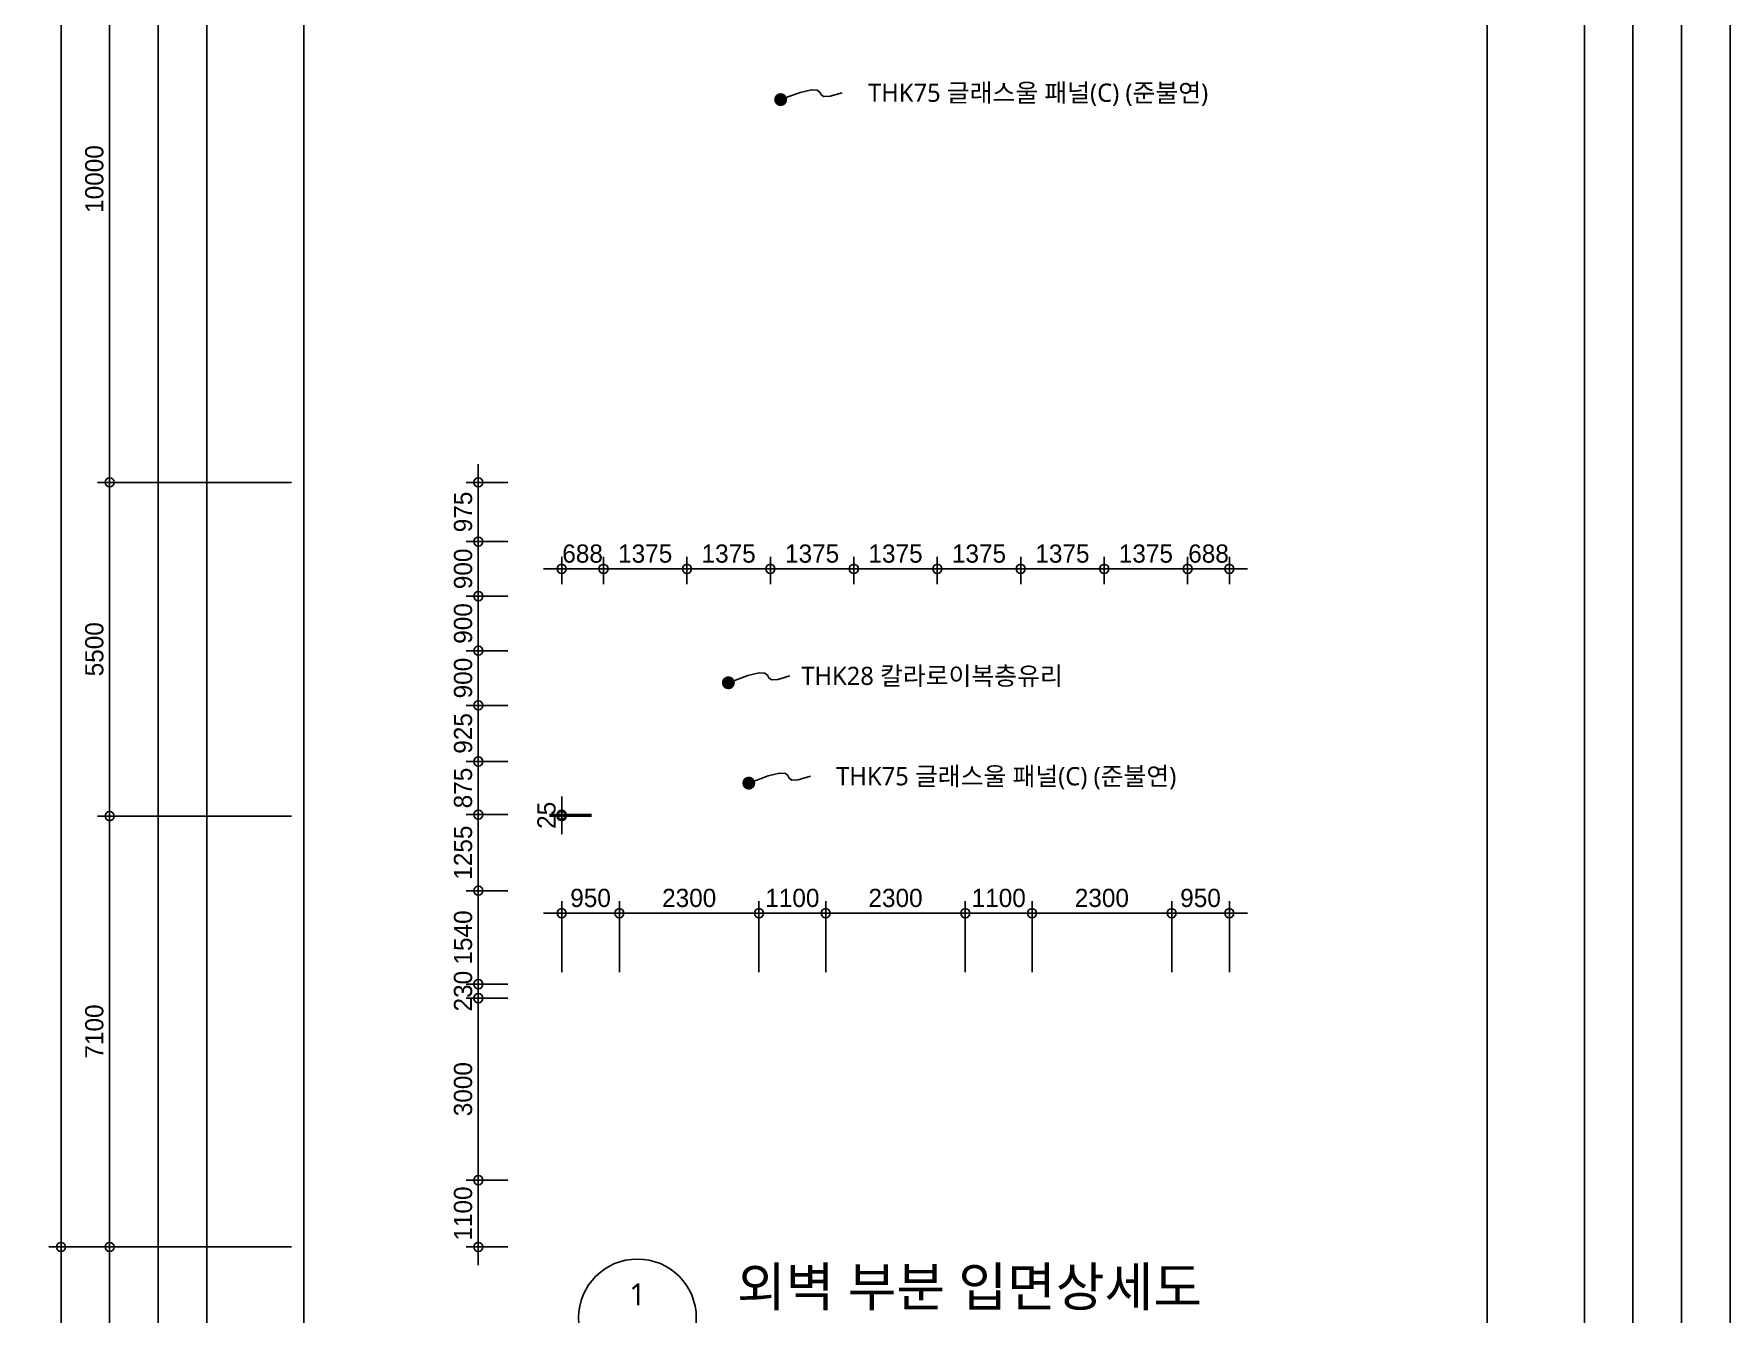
# Model space of a CAD drawing. Header units: millimetres. Extents: x 43197023 to 43466355, y 1341521 to 1420690.
# Drawn here: x 43313377 to 43341323, y 1361233 to 1382332 of the extents above; entities that cross this region are included whole.
import ezdxf
from ezdxf.enums import TextEntityAlignment as Align

# ---------------------------------------------------------------- set-up
doc = ezdxf.new("R2010")
doc.units = ezdxf.units.MM
doc.header["$LTSCALE"] = 1000
doc.header["$MEASUREMENT"] = 0
doc.header["$PDSIZE"] = -10
doc.layers.get('0').update_dxf_attribs({"linetype": 'CONTINUOUS'})
doc.layers.get('Defpoints').update_dxf_attribs({"color": 171, "linetype": 'CONTINUOUS'})
for name, color, linetype in [('LED', 7, 'CONTINUOUS'), ('NDIM', 7, 'CONTINUOUS'), ('SYM', 7, 'CONTINUOUS'), ('TEXT', 3, 'CONTINUOUS'), ('TEXT(MIN)', 7, 'CONTINUOUS')]:
    doc.layers.add(name, color=color, linetype=linetype)
doc.styles.add('CGS', font='cgse', dxfattribs={"bigfont": 'cgs'})
doc.styles.add('나눔바른고딕', font='NanumBarunGothic.ttf')
doc.dimstyles.new('NDIM 1200', dxfattribs={"dimscale": 500, "dimtxt": 3, "dimasz": 1, "dimexe": 2, "dimexo": 2, "dimgap": 1, "dimtad": 1, "dimdec": 0, "dimdsep": 46, "dimtxsty": 'CGS', "dimblk": 'DOT0', "dimcen": 1, "dimdle": 8, "dimclrd": 2, "dimclre": 2, "dimclrt": 2, "dimadec": 0, "dimazin": 0, "dimtfac": 1, "dimtdec": 0, "dimtix": 1, "dimtmove": 2, "dimatfit": 3, "dimldrblk": 'DOT0', "dimfxl": 1, "dimtolj": 1, "dimtzin": 0, "dimlwd": -1, "dimlwe": -1, "dimarcsym": 0})

# ---------------------------------------------------------------- blocks, each defined once
blk = doc.blocks.new('DOT0')
blk.add_line((-3, 0), (3, 0))
at = {"color": 6}
blk.add_circle((0, 0), 0.75, dxfattribs=at)
blk = doc.blocks.new('*D53')
at = {"layer": 'Defpoints', "color": 0, "ltscale": 0.4, "transparency": 16777216}
for p in [(43317823, 1384940), (43314623, 1374940), (43317823, 1374940)]:
    blk.add_point(p, dxfattribs=at)
at = {"layer": 'NDIM', "ltscale": 0.4, "transparency": 16777216}
for p, q in [((43317623, 1384940), (43314423, 1384940)), ((43314623, 1384840), (43314623, 1375040)), ((43317623, 1374940), (43314423, 1374940))]:
    blk.add_line(p, q, dxfattribs=at)
at = {"layer": 'NDIM', "ltscale": 0.4, "transparency": 16777216, "xscale": 100, "yscale": 100, "zscale": 100}
for p, rotation in [((43314623, 1384940), 90), ((43314623, 1374940), 270)]:
    blk.add_blockref('DOT0', p, dxfattribs=dict(at, rotation=rotation))
at = {"layer": 'NDIM', "ltscale": 0.4, "transparency": 16777216, "insert": (43314373, 1379940), "char_height": 300, "attachment_point": 5, "rotation": 90, "style": 'CGS'}
blk.add_mtext('\\A1;10000', dxfattribs=at)
blk = doc.blocks.new('*D57')
at = {"layer": 'Defpoints', "color": 0, "ltscale": 0.4, "transparency": 16777216}
for p in [(43317823, 1374940), (43314623, 1369440), (43317823, 1369440)]:
    blk.add_point(p, dxfattribs=at)
at = {"layer": 'NDIM', "ltscale": 0.4, "transparency": 16777216}
for p, q in [((43317623, 1374940), (43314423, 1374940)), ((43314623, 1374840), (43314623, 1369540)), ((43317623, 1369440), (43314423, 1369440))]:
    blk.add_line(p, q, dxfattribs=at)
at = {"layer": 'NDIM', "ltscale": 0.4, "transparency": 16777216, "xscale": 100, "yscale": 100, "zscale": 100}
for p, rotation in [((43314623, 1374940), 90), ((43314623, 1369440), 270)]:
    blk.add_blockref('DOT0', p, dxfattribs=dict(at, rotation=rotation))
at = {"layer": 'NDIM', "ltscale": 0.4, "transparency": 16777216, "insert": (43314373, 1372190), "char_height": 300, "attachment_point": 5, "rotation": 90, "style": 'CGS'}
blk.add_mtext('\\A1;5500', dxfattribs=at)
blk = doc.blocks.new('*D234')
at = {"layer": 'Defpoints', "color": 0, "ltscale": 0.4, "transparency": 16777216}
for p in [(43332386, 1373515), (43332386, 1373065), (43333073, 1373065)]:
    blk.add_point(p, dxfattribs=at)
at = {"layer": 'NDIM', "ltscale": 0.4, "transparency": 16777216}
for p, q in [((43332386, 1373265), (43332386, 1373715)), ((43333073, 1373265), (43333073, 1373715)), ((43332286, 1373515), (43332186, 1373515)), ((43333073, 1373515), (43332386, 1373515)), ((43333173, 1373515), (43333273, 1373515))]:
    blk.add_line(p, q, dxfattribs=at)
at = {"layer": 'NDIM', "ltscale": 0.4, "transparency": 16777216, "xscale": 100, "yscale": 100, "zscale": 100}
blk.add_blockref('DOT0', (43332386, 1373515), dxfattribs=at)
at = {"layer": 'NDIM', "ltscale": 0.4, "transparency": 16777216, "xscale": 100, "yscale": 100, "zscale": 100, "rotation": 180}
blk.add_blockref('DOT0', (43333073, 1373515), dxfattribs=at)
at = {"layer": 'NDIM', "ltscale": 0.4, "transparency": 16777216, "insert": (43332730, 1373765), "char_height": 300, "attachment_point": 5, "style": 'CGS'}
blk.add_mtext('\\A1;688', dxfattribs=at)
blk = doc.blocks.new('*D235')
at = {"layer": 'Defpoints', "color": 0, "ltscale": 0.4, "transparency": 16777216}
for p in [(43331011, 1373515), (43331011, 1373065), (43332386, 1373065)]:
    blk.add_point(p, dxfattribs=at)
at = {"layer": 'NDIM', "ltscale": 0.4, "transparency": 16777216}
for p, q in [((43331011, 1373265), (43331011, 1373715)), ((43332386, 1373265), (43332386, 1373715)), ((43332286, 1373515), (43331111, 1373515))]:
    blk.add_line(p, q, dxfattribs=at)
at = {"layer": 'NDIM', "ltscale": 0.4, "transparency": 16777216, "xscale": 100, "yscale": 100, "zscale": 100, "rotation": 180}
blk.add_blockref('DOT0', (43331011, 1373515), dxfattribs=at)
at = {"layer": 'NDIM', "ltscale": 0.4, "transparency": 16777216, "xscale": 100, "yscale": 100, "zscale": 100}
blk.add_blockref('DOT0', (43332386, 1373515), dxfattribs=at)
at = {"layer": 'NDIM', "ltscale": 0.4, "transparency": 16777216, "insert": (43331698, 1373765), "char_height": 300, "attachment_point": 5, "style": 'CGS'}
blk.add_mtext('\\A1;1375', dxfattribs=at)
blk = doc.blocks.new('*D236')
at = {"layer": 'Defpoints', "color": 0, "ltscale": 0.4, "transparency": 16777216}
for p in [(43329636, 1373515), (43329636, 1373065), (43331011, 1373065)]:
    blk.add_point(p, dxfattribs=at)
at = {"layer": 'NDIM', "ltscale": 0.4, "transparency": 16777216}
for p, q in [((43329636, 1373265), (43329636, 1373715)), ((43331011, 1373265), (43331011, 1373715)), ((43330911, 1373515), (43329736, 1373515))]:
    blk.add_line(p, q, dxfattribs=at)
at = {"layer": 'NDIM', "ltscale": 0.4, "transparency": 16777216, "xscale": 100, "yscale": 100, "zscale": 100, "rotation": 180}
blk.add_blockref('DOT0', (43329636, 1373515), dxfattribs=at)
at = {"layer": 'NDIM', "ltscale": 0.4, "transparency": 16777216, "xscale": 100, "yscale": 100, "zscale": 100}
blk.add_blockref('DOT0', (43331011, 1373515), dxfattribs=at)
at = {"layer": 'NDIM', "ltscale": 0.4, "transparency": 16777216, "insert": (43330323, 1373765), "char_height": 300, "attachment_point": 5, "style": 'CGS'}
blk.add_mtext('\\A1;1375', dxfattribs=at)
blk = doc.blocks.new('*D237')
at = {"layer": 'Defpoints', "color": 0, "ltscale": 0.4, "transparency": 16777216}
for p in [(43328261, 1373515), (43328261, 1373065), (43329636, 1373065)]:
    blk.add_point(p, dxfattribs=at)
at = {"layer": 'NDIM', "ltscale": 0.4, "transparency": 16777216}
for p, q in [((43328261, 1373265), (43328261, 1373715)), ((43329636, 1373265), (43329636, 1373715)), ((43329536, 1373515), (43328361, 1373515))]:
    blk.add_line(p, q, dxfattribs=at)
at = {"layer": 'NDIM', "ltscale": 0.4, "transparency": 16777216, "xscale": 100, "yscale": 100, "zscale": 100, "rotation": 180}
blk.add_blockref('DOT0', (43328261, 1373515), dxfattribs=at)
at = {"layer": 'NDIM', "ltscale": 0.4, "transparency": 16777216, "xscale": 100, "yscale": 100, "zscale": 100}
blk.add_blockref('DOT0', (43329636, 1373515), dxfattribs=at)
at = {"layer": 'NDIM', "ltscale": 0.4, "transparency": 16777216, "insert": (43328948, 1373765), "char_height": 300, "attachment_point": 5, "style": 'CGS'}
blk.add_mtext('\\A1;1375', dxfattribs=at)
blk = doc.blocks.new('*D238')
at = {"layer": 'Defpoints', "color": 0, "ltscale": 0.4, "transparency": 16777216}
for p in [(43326886, 1373515), (43326886, 1373065), (43328261, 1373065)]:
    blk.add_point(p, dxfattribs=at)
at = {"layer": 'NDIM', "ltscale": 0.4, "transparency": 16777216}
for p, q in [((43326886, 1373265), (43326886, 1373715)), ((43328261, 1373265), (43328261, 1373715)), ((43328161, 1373515), (43326986, 1373515))]:
    blk.add_line(p, q, dxfattribs=at)
at = {"layer": 'NDIM', "ltscale": 0.4, "transparency": 16777216, "xscale": 100, "yscale": 100, "zscale": 100, "rotation": 180}
blk.add_blockref('DOT0', (43326886, 1373515), dxfattribs=at)
at = {"layer": 'NDIM', "ltscale": 0.4, "transparency": 16777216, "xscale": 100, "yscale": 100, "zscale": 100}
blk.add_blockref('DOT0', (43328261, 1373515), dxfattribs=at)
at = {"layer": 'NDIM', "ltscale": 0.4, "transparency": 16777216, "insert": (43327573, 1373765), "char_height": 300, "attachment_point": 5, "style": 'CGS'}
blk.add_mtext('\\A1;1375', dxfattribs=at)
blk = doc.blocks.new('*D239')
at = {"layer": 'Defpoints', "color": 0, "ltscale": 0.4, "transparency": 16777216}
for p in [(43325511, 1373515), (43325511, 1373065), (43326886, 1373065)]:
    blk.add_point(p, dxfattribs=at)
at = {"layer": 'NDIM', "ltscale": 0.4, "transparency": 16777216}
for p, q in [((43325511, 1373265), (43325511, 1373715)), ((43326886, 1373265), (43326886, 1373715)), ((43326786, 1373515), (43325611, 1373515))]:
    blk.add_line(p, q, dxfattribs=at)
at = {"layer": 'NDIM', "ltscale": 0.4, "transparency": 16777216, "xscale": 100, "yscale": 100, "zscale": 100, "rotation": 180}
blk.add_blockref('DOT0', (43325511, 1373515), dxfattribs=at)
at = {"layer": 'NDIM', "ltscale": 0.4, "transparency": 16777216, "xscale": 100, "yscale": 100, "zscale": 100}
blk.add_blockref('DOT0', (43326886, 1373515), dxfattribs=at)
at = {"layer": 'NDIM', "ltscale": 0.4, "transparency": 16777216, "insert": (43326198, 1373765), "char_height": 300, "attachment_point": 5, "style": 'CGS'}
blk.add_mtext('\\A1;1375', dxfattribs=at)
blk = doc.blocks.new('*D240')
at = {"layer": 'Defpoints', "color": 0, "ltscale": 0.4, "transparency": 16777216}
for p in [(43324136, 1373515), (43324136, 1373065), (43325511, 1373065)]:
    blk.add_point(p, dxfattribs=at)
at = {"layer": 'NDIM', "ltscale": 0.4, "transparency": 16777216}
for p, q in [((43324136, 1373265), (43324136, 1373715)), ((43325511, 1373265), (43325511, 1373715)), ((43325411, 1373515), (43324236, 1373515))]:
    blk.add_line(p, q, dxfattribs=at)
at = {"layer": 'NDIM', "ltscale": 0.4, "transparency": 16777216, "xscale": 100, "yscale": 100, "zscale": 100, "rotation": 180}
blk.add_blockref('DOT0', (43324136, 1373515), dxfattribs=at)
at = {"layer": 'NDIM', "ltscale": 0.4, "transparency": 16777216, "xscale": 100, "yscale": 100, "zscale": 100}
blk.add_blockref('DOT0', (43325511, 1373515), dxfattribs=at)
at = {"layer": 'NDIM', "ltscale": 0.4, "transparency": 16777216, "insert": (43324823, 1373765), "char_height": 300, "attachment_point": 5, "style": 'CGS'}
blk.add_mtext('\\A1;1375', dxfattribs=at)
blk = doc.blocks.new('*D241')
at = {"layer": 'Defpoints', "color": 0, "ltscale": 0.4, "transparency": 16777216}
for p in [(43322761, 1373515), (43322761, 1373065), (43324136, 1373065)]:
    blk.add_point(p, dxfattribs=at)
at = {"layer": 'NDIM', "ltscale": 0.4, "transparency": 16777216}
for p, q in [((43322761, 1373265), (43322761, 1373715)), ((43324136, 1373265), (43324136, 1373715)), ((43324036, 1373515), (43322861, 1373515))]:
    blk.add_line(p, q, dxfattribs=at)
at = {"layer": 'NDIM', "ltscale": 0.4, "transparency": 16777216, "xscale": 100, "yscale": 100, "zscale": 100, "rotation": 180}
blk.add_blockref('DOT0', (43322761, 1373515), dxfattribs=at)
at = {"layer": 'NDIM', "ltscale": 0.4, "transparency": 16777216, "xscale": 100, "yscale": 100, "zscale": 100}
blk.add_blockref('DOT0', (43324136, 1373515), dxfattribs=at)
at = {"layer": 'NDIM', "ltscale": 0.4, "transparency": 16777216, "insert": (43323448, 1373765), "char_height": 300, "attachment_point": 5, "style": 'CGS'}
blk.add_mtext('\\A1;1375', dxfattribs=at)
blk = doc.blocks.new('*D242')
at = {"layer": 'Defpoints', "color": 0, "ltscale": 0.4, "transparency": 16777216}
for p in [(43322073, 1373515), (43322073, 1373065), (43322761, 1373065)]:
    blk.add_point(p, dxfattribs=at)
at = {"layer": 'NDIM', "ltscale": 0.4, "transparency": 16777216}
for p, q in [((43322073, 1373265), (43322073, 1373715)), ((43322761, 1373265), (43322761, 1373715)), ((43321973, 1373515), (43321873, 1373515)), ((43322761, 1373515), (43322073, 1373515)), ((43322861, 1373515), (43322961, 1373515))]:
    blk.add_line(p, q, dxfattribs=at)
at = {"layer": 'NDIM', "ltscale": 0.4, "transparency": 16777216, "xscale": 100, "yscale": 100, "zscale": 100}
blk.add_blockref('DOT0', (43322073, 1373515), dxfattribs=at)
at = {"layer": 'NDIM', "ltscale": 0.4, "transparency": 16777216, "xscale": 100, "yscale": 100, "zscale": 100, "rotation": 180}
blk.add_blockref('DOT0', (43322761, 1373515), dxfattribs=at)
at = {"layer": 'NDIM', "ltscale": 0.4, "transparency": 16777216, "insert": (43322417, 1373765), "char_height": 300, "attachment_point": 5, "style": 'CGS'}
blk.add_mtext('\\A1;688', dxfattribs=at)
blk = doc.blocks.new('*D243')
at = {"layer": 'Defpoints', "color": 0, "ltscale": 0.4, "transparency": 16777216}
for p in [(43321386, 1369465), (43320698, 1368210), (43321386, 1368210)]:
    blk.add_point(p, dxfattribs=at)
at = {"layer": 'NDIM', "ltscale": 0.4, "transparency": 16777216}
for p, q in [((43321186, 1369465), (43320498, 1369465)), ((43320698, 1369365), (43320698, 1368310)), ((43321186, 1368210), (43320498, 1368210))]:
    blk.add_line(p, q, dxfattribs=at)
at = {"layer": 'NDIM', "ltscale": 0.4, "transparency": 16777216, "xscale": 100, "yscale": 100, "zscale": 100}
for p, rotation in [((43320698, 1369465), 90), ((43320698, 1368210), 270)]:
    blk.add_blockref('DOT0', p, dxfattribs=dict(at, rotation=rotation))
at = {"layer": 'NDIM', "ltscale": 0.4, "transparency": 16777216, "insert": (43320448, 1368838), "char_height": 300, "attachment_point": 5, "rotation": 90, "style": 'CGS'}
blk.add_mtext('\\A1;1255', dxfattribs=at)
blk = doc.blocks.new('*D244')
at = {"layer": 'Defpoints', "color": 0, "ltscale": 0.4, "transparency": 16777216}
for p in [(43322073, 1369440), (43322761, 1369465), (43322761, 1369440)]:
    blk.add_point(p, dxfattribs=at)
at = {"layer": 'NDIM', "ltscale": 0.4, "transparency": 16777216}
for p, q in [((43322561, 1369465), (43321873, 1369465)), ((43322561, 1369440), (43321873, 1369440)), ((43322073, 1369565), (43322073, 1369665)), ((43322073, 1369465), (43322073, 1369440)), ((43322073, 1369340), (43322073, 1369240))]:
    blk.add_line(p, q, dxfattribs=at)
at = {"layer": 'NDIM', "ltscale": 0.4, "transparency": 16777216, "xscale": 100, "yscale": 100, "zscale": 100}
for p, rotation in [((43322073, 1369465), 270), ((43322073, 1369440), 90)]:
    blk.add_blockref('DOT0', p, dxfattribs=dict(at, rotation=rotation))
at = {"layer": 'NDIM', "ltscale": 0.4, "transparency": 16777216, "insert": (43321823, 1369453), "char_height": 300, "attachment_point": 5, "rotation": 90, "style": 'CGS'}
blk.add_mtext('\\A1;25', dxfattribs=at)
blk = doc.blocks.new('*D245')
at = {"layer": 'Defpoints', "color": 0, "ltscale": 0.4, "transparency": 16777216}
for p in [(43321386, 1370340), (43320698, 1369465), (43321386, 1369465)]:
    blk.add_point(p, dxfattribs=at)
at = {"layer": 'NDIM', "ltscale": 0.4, "transparency": 16777216}
for p, q in [((43320698, 1370440), (43320698, 1370540)), ((43321186, 1370340), (43320498, 1370340)), ((43320698, 1370340), (43320698, 1369465)), ((43321186, 1369465), (43320498, 1369465)), ((43320698, 1369365), (43320698, 1369265))]:
    blk.add_line(p, q, dxfattribs=at)
at = {"layer": 'NDIM', "ltscale": 0.4, "transparency": 16777216, "xscale": 100, "yscale": 100, "zscale": 100}
for p, rotation in [((43320698, 1370340), 270), ((43320698, 1369465), 90)]:
    blk.add_blockref('DOT0', p, dxfattribs=dict(at, rotation=rotation))
at = {"layer": 'NDIM', "ltscale": 0.4, "transparency": 16777216, "insert": (43320448, 1369903), "char_height": 300, "attachment_point": 5, "rotation": 90, "style": 'CGS'}
blk.add_mtext('\\A1;875', dxfattribs=at)
blk = doc.blocks.new('*D246')
at = {"layer": 'Defpoints', "color": 0, "ltscale": 0.4, "transparency": 16777216}
for p in [(43321386, 1371265), (43320698, 1370340), (43321386, 1370340)]:
    blk.add_point(p, dxfattribs=at)
at = {"layer": 'NDIM', "ltscale": 0.4, "transparency": 16777216}
for p, q in [((43321186, 1371265), (43320498, 1371265)), ((43320698, 1371165), (43320698, 1370440)), ((43321186, 1370340), (43320498, 1370340))]:
    blk.add_line(p, q, dxfattribs=at)
at = {"layer": 'NDIM', "ltscale": 0.4, "transparency": 16777216, "xscale": 100, "yscale": 100, "zscale": 100}
for p, rotation in [((43320698, 1371265), 90), ((43320698, 1370340), 270)]:
    blk.add_blockref('DOT0', p, dxfattribs=dict(at, rotation=rotation))
at = {"layer": 'NDIM', "ltscale": 0.4, "transparency": 16777216, "insert": (43320448, 1370803), "char_height": 300, "attachment_point": 5, "rotation": 90, "style": 'CGS'}
blk.add_mtext('\\A1;925', dxfattribs=at)
blk = doc.blocks.new('*D247')
at = {"layer": 'Defpoints', "color": 0, "ltscale": 0.4, "transparency": 16777216}
for p in [(43321386, 1372165), (43320698, 1371265), (43321386, 1371265)]:
    blk.add_point(p, dxfattribs=at)
at = {"layer": 'NDIM', "ltscale": 0.4, "transparency": 16777216}
for p, q in [((43321186, 1372165), (43320498, 1372165)), ((43320698, 1372065), (43320698, 1371365)), ((43321186, 1371265), (43320498, 1371265))]:
    blk.add_line(p, q, dxfattribs=at)
at = {"layer": 'NDIM', "ltscale": 0.4, "transparency": 16777216, "xscale": 100, "yscale": 100, "zscale": 100}
for p, rotation in [((43320698, 1372165), 90), ((43320698, 1371265), 270)]:
    blk.add_blockref('DOT0', p, dxfattribs=dict(at, rotation=rotation))
at = {"layer": 'NDIM', "ltscale": 0.4, "transparency": 16777216, "insert": (43320448, 1371715), "char_height": 300, "attachment_point": 5, "rotation": 90, "style": 'CGS'}
blk.add_mtext('\\A1;900', dxfattribs=at)
blk = doc.blocks.new('*D248')
at = {"layer": 'Defpoints', "color": 0, "ltscale": 0.4, "transparency": 16777216}
for p in [(43321386, 1373065), (43320698, 1372165), (43321386, 1372165)]:
    blk.add_point(p, dxfattribs=at)
at = {"layer": 'NDIM', "ltscale": 0.4, "transparency": 16777216}
for p, q in [((43321186, 1373065), (43320498, 1373065)), ((43320698, 1372965), (43320698, 1372265)), ((43321186, 1372165), (43320498, 1372165))]:
    blk.add_line(p, q, dxfattribs=at)
at = {"layer": 'NDIM', "ltscale": 0.4, "transparency": 16777216, "xscale": 100, "yscale": 100, "zscale": 100}
for p, rotation in [((43320698, 1373065), 90), ((43320698, 1372165), 270)]:
    blk.add_blockref('DOT0', p, dxfattribs=dict(at, rotation=rotation))
at = {"layer": 'NDIM', "ltscale": 0.4, "transparency": 16777216, "insert": (43320448, 1372615), "char_height": 300, "attachment_point": 5, "rotation": 90, "style": 'CGS'}
blk.add_mtext('\\A1;900', dxfattribs=at)
blk = doc.blocks.new('*D249')
at = {"layer": 'Defpoints', "color": 0, "ltscale": 0.4, "transparency": 16777216}
for p in [(43321386, 1373965), (43320698, 1373065), (43321386, 1373065)]:
    blk.add_point(p, dxfattribs=at)
at = {"layer": 'NDIM', "ltscale": 0.4, "transparency": 16777216}
for p, q in [((43321186, 1373965), (43320498, 1373965)), ((43320698, 1373865), (43320698, 1373165)), ((43321186, 1373065), (43320498, 1373065))]:
    blk.add_line(p, q, dxfattribs=at)
at = {"layer": 'NDIM', "ltscale": 0.4, "transparency": 16777216, "xscale": 100, "yscale": 100, "zscale": 100}
for p, rotation in [((43320698, 1373965), 90), ((43320698, 1373065), 270)]:
    blk.add_blockref('DOT0', p, dxfattribs=dict(at, rotation=rotation))
at = {"layer": 'NDIM', "ltscale": 0.4, "transparency": 16777216, "insert": (43320448, 1373515), "char_height": 300, "attachment_point": 5, "rotation": 90, "style": 'CGS'}
blk.add_mtext('\\A1;900', dxfattribs=at)
blk = doc.blocks.new('*D250')
at = {"layer": 'Defpoints', "color": 0, "ltscale": 0.4, "transparency": 16777216}
for p in [(43321386, 1374940), (43320698, 1373965), (43321386, 1373965)]:
    blk.add_point(p, dxfattribs=at)
at = {"layer": 'NDIM', "ltscale": 0.4, "transparency": 16777216}
for p, q in [((43321186, 1374940), (43320498, 1374940)), ((43320698, 1374840), (43320698, 1374065)), ((43321186, 1373965), (43320498, 1373965))]:
    blk.add_line(p, q, dxfattribs=at)
at = {"layer": 'NDIM', "ltscale": 0.4, "transparency": 16777216, "xscale": 100, "yscale": 100, "zscale": 100}
for p, rotation in [((43320698, 1374940), 90), ((43320698, 1373965), 270)]:
    blk.add_blockref('DOT0', p, dxfattribs=dict(at, rotation=rotation))
at = {"layer": 'NDIM', "ltscale": 0.4, "transparency": 16777216, "insert": (43320448, 1374453), "char_height": 300, "attachment_point": 5, "rotation": 90, "style": 'CGS'}
blk.add_mtext('\\A1;975', dxfattribs=at)
blk = doc.blocks.new('*D271')
at = {"layer": 'Defpoints', "color": 0, "ltscale": 0.4, "transparency": 16777216}
for p in [(43317823, 1416440), (43313823, 1362340), (43317823, 1362340)]:
    blk.add_point(p, dxfattribs=at)
at = {"layer": 'NDIM', "ltscale": 0.4, "transparency": 16777216}
for p, q in [((43317623, 1416440), (43313623, 1416440)), ((43313823, 1416340), (43313823, 1362440)), ((43317623, 1362340), (43313623, 1362340))]:
    blk.add_line(p, q, dxfattribs=at)
at = {"layer": 'NDIM', "ltscale": 0.4, "transparency": 16777216, "xscale": 100, "yscale": 100, "zscale": 100}
for p, rotation in [((43313823, 1416440), 90), ((43313823, 1362340), 270)]:
    blk.add_blockref('DOT0', p, dxfattribs=dict(at, rotation=rotation))
at = {"layer": 'NDIM', "ltscale": 0.4, "transparency": 16777216, "insert": (43313573, 1389390), "char_height": 300, "attachment_point": 5, "rotation": 90, "style": 'CGS'}
blk.add_mtext('\\A1;64100', dxfattribs=at)
blk = doc.blocks.new('*D272')
at = {"layer": 'Defpoints', "color": 0, "ltscale": 0.4, "transparency": 16777216}
for p in [(43317823, 1369440), (43314623, 1362340), (43317823, 1362340)]:
    blk.add_point(p, dxfattribs=at)
at = {"layer": 'NDIM', "ltscale": 0.4, "transparency": 16777216}
for p, q in [((43317623, 1369440), (43314423, 1369440)), ((43314623, 1369340), (43314623, 1362440)), ((43317623, 1362340), (43314423, 1362340))]:
    blk.add_line(p, q, dxfattribs=at)
at = {"layer": 'NDIM', "ltscale": 0.4, "transparency": 16777216, "xscale": 100, "yscale": 100, "zscale": 100}
for p, rotation in [((43314623, 1369440), 90), ((43314623, 1362340), 270)]:
    blk.add_blockref('DOT0', p, dxfattribs=dict(at, rotation=rotation))
at = {"layer": 'NDIM', "ltscale": 0.4, "transparency": 16777216, "insert": (43314373, 1365890), "char_height": 300, "attachment_point": 5, "rotation": 90, "style": 'CGS'}
blk.add_mtext('\\A1;7100', dxfattribs=at)
blk = doc.blocks.new('*D277')
at = {"layer": 'Defpoints', "color": 0, "ltscale": 0.4, "transparency": 16777216}
for p in [(43323023, 1367840), (43323023, 1366670), (43325323, 1366670)]:
    blk.add_point(p, dxfattribs=at)
at = {"layer": 'NDIM', "ltscale": 0.4, "transparency": 16777216}
for p, q in [((43323023, 1366870), (43323023, 1368040)), ((43325323, 1366870), (43325323, 1368040)), ((43325223, 1367840), (43323123, 1367840))]:
    blk.add_line(p, q, dxfattribs=at)
at = {"layer": 'NDIM', "ltscale": 0.4, "transparency": 16777216, "xscale": 100, "yscale": 100, "zscale": 100, "rotation": 180}
blk.add_blockref('DOT0', (43323023, 1367840), dxfattribs=at)
at = {"layer": 'NDIM', "ltscale": 0.4, "transparency": 16777216, "xscale": 100, "yscale": 100, "zscale": 100}
blk.add_blockref('DOT0', (43325323, 1367840), dxfattribs=at)
at = {"layer": 'NDIM', "ltscale": 0.4, "transparency": 16777216, "insert": (43324173, 1368090), "char_height": 300, "attachment_point": 5, "style": 'CGS'}
blk.add_mtext('\\A1;2300', dxfattribs=at)
blk = doc.blocks.new('*D278')
at = {"layer": 'Defpoints', "color": 0, "ltscale": 0.4, "transparency": 16777216}
for p in [(43325323, 1367840), (43325323, 1366670), (43326423, 1366670)]:
    blk.add_point(p, dxfattribs=at)
at = {"layer": 'NDIM', "ltscale": 0.4, "transparency": 16777216}
for p, q in [((43325323, 1366870), (43325323, 1368040)), ((43326423, 1366870), (43326423, 1368040)), ((43326323, 1367840), (43325423, 1367840))]:
    blk.add_line(p, q, dxfattribs=at)
at = {"layer": 'NDIM', "ltscale": 0.4, "transparency": 16777216, "xscale": 100, "yscale": 100, "zscale": 100, "rotation": 180}
blk.add_blockref('DOT0', (43325323, 1367840), dxfattribs=at)
at = {"layer": 'NDIM', "ltscale": 0.4, "transparency": 16777216, "xscale": 100, "yscale": 100, "zscale": 100}
blk.add_blockref('DOT0', (43326423, 1367840), dxfattribs=at)
at = {"layer": 'NDIM', "ltscale": 0.4, "transparency": 16777216, "insert": (43325873, 1368090), "char_height": 300, "attachment_point": 5, "style": 'CGS'}
blk.add_mtext('\\A1;1100', dxfattribs=at)
blk = doc.blocks.new('*D279')
at = {"layer": 'Defpoints', "color": 0, "ltscale": 0.4, "transparency": 16777216}
for p in [(43322073, 1367840), (43322073, 1366670), (43323023, 1366670)]:
    blk.add_point(p, dxfattribs=at)
at = {"layer": 'NDIM', "ltscale": 0.4, "transparency": 16777216}
for p, q in [((43322073, 1366870), (43322073, 1368040)), ((43323023, 1366870), (43323023, 1368040)), ((43322923, 1367840), (43322173, 1367840))]:
    blk.add_line(p, q, dxfattribs=at)
at = {"layer": 'NDIM', "ltscale": 0.4, "transparency": 16777216, "xscale": 100, "yscale": 100, "zscale": 100, "rotation": 180}
blk.add_blockref('DOT0', (43322073, 1367840), dxfattribs=at)
at = {"layer": 'NDIM', "ltscale": 0.4, "transparency": 16777216, "xscale": 100, "yscale": 100, "zscale": 100}
blk.add_blockref('DOT0', (43323023, 1367840), dxfattribs=at)
at = {"layer": 'NDIM', "ltscale": 0.4, "transparency": 16777216, "insert": (43322548, 1368090), "char_height": 300, "attachment_point": 5, "style": 'CGS'}
blk.add_mtext('\\A1;950', dxfattribs=at)
blk = doc.blocks.new('*D280')
at = {"layer": 'Defpoints', "color": 0, "ltscale": 0.4, "transparency": 16777216}
for p in [(43326423, 1367840), (43326423, 1366670), (43328723, 1366670)]:
    blk.add_point(p, dxfattribs=at)
at = {"layer": 'NDIM', "ltscale": 0.4, "transparency": 16777216}
for p, q in [((43326423, 1366870), (43326423, 1368040)), ((43328723, 1366870), (43328723, 1368040)), ((43328623, 1367840), (43326523, 1367840))]:
    blk.add_line(p, q, dxfattribs=at)
at = {"layer": 'NDIM', "ltscale": 0.4, "transparency": 16777216, "xscale": 100, "yscale": 100, "zscale": 100, "rotation": 180}
blk.add_blockref('DOT0', (43326423, 1367840), dxfattribs=at)
at = {"layer": 'NDIM', "ltscale": 0.4, "transparency": 16777216, "xscale": 100, "yscale": 100, "zscale": 100}
blk.add_blockref('DOT0', (43328723, 1367840), dxfattribs=at)
at = {"layer": 'NDIM', "ltscale": 0.4, "transparency": 16777216, "insert": (43327573, 1368090), "char_height": 300, "attachment_point": 5, "style": 'CGS'}
blk.add_mtext('\\A1;2300', dxfattribs=at)
blk = doc.blocks.new('*D281')
at = {"layer": 'Defpoints', "color": 0, "ltscale": 0.4, "transparency": 16777216}
for p in [(43328723, 1367840), (43328723, 1366670), (43329823, 1366670)]:
    blk.add_point(p, dxfattribs=at)
at = {"layer": 'NDIM', "ltscale": 0.4, "transparency": 16777216}
for p, q in [((43328723, 1366870), (43328723, 1368040)), ((43329823, 1366870), (43329823, 1368040)), ((43329723, 1367840), (43328823, 1367840))]:
    blk.add_line(p, q, dxfattribs=at)
at = {"layer": 'NDIM', "ltscale": 0.4, "transparency": 16777216, "xscale": 100, "yscale": 100, "zscale": 100, "rotation": 180}
blk.add_blockref('DOT0', (43328723, 1367840), dxfattribs=at)
at = {"layer": 'NDIM', "ltscale": 0.4, "transparency": 16777216, "xscale": 100, "yscale": 100, "zscale": 100}
blk.add_blockref('DOT0', (43329823, 1367840), dxfattribs=at)
at = {"layer": 'NDIM', "ltscale": 0.4, "transparency": 16777216, "insert": (43329273, 1368090), "char_height": 300, "attachment_point": 5, "style": 'CGS'}
blk.add_mtext('\\A1;1100', dxfattribs=at)
blk = doc.blocks.new('*D282')
at = {"layer": 'Defpoints', "color": 0, "ltscale": 0.4, "transparency": 16777216}
for p in [(43329823, 1367840), (43329823, 1366670), (43332123, 1366670)]:
    blk.add_point(p, dxfattribs=at)
at = {"layer": 'NDIM', "ltscale": 0.4, "transparency": 16777216}
for p, q in [((43329823, 1366870), (43329823, 1368040)), ((43332123, 1366870), (43332123, 1368040)), ((43332023, 1367840), (43329923, 1367840))]:
    blk.add_line(p, q, dxfattribs=at)
at = {"layer": 'NDIM', "ltscale": 0.4, "transparency": 16777216, "xscale": 100, "yscale": 100, "zscale": 100, "rotation": 180}
blk.add_blockref('DOT0', (43329823, 1367840), dxfattribs=at)
at = {"layer": 'NDIM', "ltscale": 0.4, "transparency": 16777216, "xscale": 100, "yscale": 100, "zscale": 100}
blk.add_blockref('DOT0', (43332123, 1367840), dxfattribs=at)
at = {"layer": 'NDIM', "ltscale": 0.4, "transparency": 16777216, "insert": (43330973, 1368090), "char_height": 300, "attachment_point": 5, "style": 'CGS'}
blk.add_mtext('\\A1;2300', dxfattribs=at)
blk = doc.blocks.new('*D283')
at = {"layer": 'Defpoints', "color": 0, "ltscale": 0.4, "transparency": 16777216}
for p in [(43332123, 1367840), (43332123, 1366670), (43333073, 1366670)]:
    blk.add_point(p, dxfattribs=at)
at = {"layer": 'NDIM', "ltscale": 0.4, "transparency": 16777216}
for p, q in [((43332123, 1366870), (43332123, 1368040)), ((43333073, 1366870), (43333073, 1368040)), ((43332973, 1367840), (43332223, 1367840))]:
    blk.add_line(p, q, dxfattribs=at)
at = {"layer": 'NDIM', "ltscale": 0.4, "transparency": 16777216, "xscale": 100, "yscale": 100, "zscale": 100, "rotation": 180}
blk.add_blockref('DOT0', (43332123, 1367840), dxfattribs=at)
at = {"layer": 'NDIM', "ltscale": 0.4, "transparency": 16777216, "xscale": 100, "yscale": 100, "zscale": 100}
blk.add_blockref('DOT0', (43333073, 1367840), dxfattribs=at)
at = {"layer": 'NDIM', "ltscale": 0.4, "transparency": 16777216, "insert": (43332598, 1368090), "char_height": 300, "attachment_point": 5, "style": 'CGS'}
blk.add_mtext('\\A1;950', dxfattribs=at)
blk = doc.blocks.new('*D284')
at = {"layer": 'Defpoints', "color": 0, "ltscale": 0.4, "transparency": 16777216}
for p in [(43321386, 1366440), (43320698, 1363440), (43321386, 1363440)]:
    blk.add_point(p, dxfattribs=at)
at = {"layer": 'NDIM', "ltscale": 0.4, "transparency": 16777216}
for p, q in [((43321186, 1366440), (43320498, 1366440)), ((43320698, 1366340), (43320698, 1363540)), ((43321186, 1363440), (43320498, 1363440))]:
    blk.add_line(p, q, dxfattribs=at)
at = {"layer": 'NDIM', "ltscale": 0.4, "transparency": 16777216, "xscale": 100, "yscale": 100, "zscale": 100}
for p, rotation in [((43320698, 1366440), 90), ((43320698, 1363440), 270)]:
    blk.add_blockref('DOT0', p, dxfattribs=dict(at, rotation=rotation))
at = {"layer": 'NDIM', "ltscale": 0.4, "transparency": 16777216, "insert": (43320448, 1364940), "char_height": 300, "attachment_point": 5, "rotation": 90, "style": 'CGS'}
blk.add_mtext('\\A1;3000', dxfattribs=at)
blk = doc.blocks.new('*D285')
at = {"layer": 'Defpoints', "color": 0, "ltscale": 0.4, "transparency": 16777216}
for p in [(43321386, 1366670), (43320698, 1366440), (43321386, 1366440)]:
    blk.add_point(p, dxfattribs=at)
at = {"layer": 'NDIM', "ltscale": 0.4, "transparency": 16777216}
for p, q in [((43321186, 1366670), (43320498, 1366670)), ((43320698, 1366770), (43320698, 1366870)), ((43320698, 1366670), (43320698, 1366440)), ((43321186, 1366440), (43320498, 1366440)), ((43320698, 1366340), (43320698, 1366240))]:
    blk.add_line(p, q, dxfattribs=at)
at = {"layer": 'NDIM', "ltscale": 0.4, "transparency": 16777216, "xscale": 100, "yscale": 100, "zscale": 100}
for p, rotation in [((43320698, 1366670), 270), ((43320698, 1366440), 90)]:
    blk.add_blockref('DOT0', p, dxfattribs=dict(at, rotation=rotation))
at = {"layer": 'NDIM', "ltscale": 0.4, "transparency": 16777216, "insert": (43320448, 1366555), "char_height": 300, "attachment_point": 5, "rotation": 90, "style": 'CGS'}
blk.add_mtext('\\A1;230', dxfattribs=at)
blk = doc.blocks.new('*D286')
at = {"layer": 'Defpoints', "color": 0, "ltscale": 0.4, "transparency": 16777216}
for p in [(43321386, 1368210), (43320698, 1366670), (43321386, 1366670)]:
    blk.add_point(p, dxfattribs=at)
at = {"layer": 'NDIM', "ltscale": 0.4, "transparency": 16777216}
for p, q in [((43321186, 1368210), (43320498, 1368210)), ((43320698, 1368110), (43320698, 1366770)), ((43321186, 1366670), (43320498, 1366670))]:
    blk.add_line(p, q, dxfattribs=at)
at = {"layer": 'NDIM', "ltscale": 0.4, "transparency": 16777216, "xscale": 100, "yscale": 100, "zscale": 100}
for p, rotation in [((43320698, 1368210), 90), ((43320698, 1366670), 270)]:
    blk.add_blockref('DOT0', p, dxfattribs=dict(at, rotation=rotation))
at = {"layer": 'NDIM', "ltscale": 0.4, "transparency": 16777216, "insert": (43320448, 1367440), "char_height": 300, "attachment_point": 5, "rotation": 90, "style": 'CGS'}
blk.add_mtext('\\A1;1540', dxfattribs=at)
blk = doc.blocks.new('*D287')
at = {"layer": 'Defpoints', "color": 0, "ltscale": 0.4, "transparency": 16777216}
for p in [(43321386, 1363440), (43320698, 1362340), (43321386, 1362340)]:
    blk.add_point(p, dxfattribs=at)
at = {"layer": 'NDIM', "ltscale": 0.4, "transparency": 16777216}
for p, q in [((43321186, 1363440), (43320498, 1363440)), ((43320698, 1363340), (43320698, 1362440)), ((43321186, 1362340), (43320498, 1362340))]:
    blk.add_line(p, q, dxfattribs=at)
at = {"layer": 'NDIM', "ltscale": 0.4, "transparency": 16777216, "xscale": 100, "yscale": 100, "zscale": 100}
for p, rotation in [((43320698, 1363440), 90), ((43320698, 1362340), 270)]:
    blk.add_blockref('DOT0', p, dxfattribs=dict(at, rotation=rotation))
at = {"layer": 'NDIM', "ltscale": 0.4, "transparency": 16777216, "insert": (43320448, 1362890), "char_height": 300, "attachment_point": 5, "rotation": 90, "style": 'CGS'}
blk.add_mtext('\\A1;1100', dxfattribs=at)

msp = doc.modelspace()

# ---------------------------------------------------------------- hatches: boundary and pattern name
at = {"layer": 'LED'}
h = msp.add_hatch(color=256, dxfattribs=at)
h.dxf.hatch_style = 1
edge = h.paths.add_edge_path()
edge.add_arc((43325680.3, 1381248.5), 108, 180, 540, ccw=False)
h = msp.add_hatch(color=256, dxfattribs=at)
h.dxf.hatch_style = 1
edge = h.paths.add_edge_path()
edge.add_arc((43324818.3, 1371637.5), 108, 180, 540, ccw=False)
h = msp.add_hatch(color=256, dxfattribs=at)
h.dxf.hatch_style = 1
edge = h.paths.add_edge_path()
edge.add_arc((43325155.2, 1369983.7), 108, 180, 540, ccw=False)

# ---------------------------------------------------------------- linework, layer by layer
at = {"ltscale": 10000}
for points in [[(43325680.3, 1381248.5), (43326000.1, 1381366.6), (43326188.6, 1381412.3), (43326283.7, 1381407.1), (43326323.8, 1381372.3), (43326346.7, 1381329.1), (43326390.7, 1381298.9), (43326493.8, 1381302.9), (43326694.3, 1381362.5)], [(43324818.3, 1371637.5), (43325138.1, 1371755.6), (43325326.6, 1371801.3), (43325421.7, 1371796.1), (43325461.8, 1371761.3), (43325484.7, 1371718.1), (43325528.7, 1371687.9), (43325631.8, 1371691.9), (43325832.3, 1371751.5)], [(43325155.2, 1369983.7), (43325475, 1370101.7), (43325663.5, 1370147.5), (43325758.7, 1370142.3), (43325798.7, 1370107.5), (43325821.6, 1370064.3), (43325865.6, 1370034.1), (43325968.8, 1370038.1), (43326169.2, 1370097.7)]]:
    msp.add_lwpolyline(points, dxfattribs=at)
at = {"layer": 'Defpoints', "ltscale": 10000}
for points in [[(43313823.4, 1349690.2), (43341323.4, 1349690.2), (43341323.4, 1420690.2), (43313823.4, 1420690.2)], [(43314623.4, 1350490.2), (43340523.4, 1350490.2), (43340523.4, 1419890.2), (43314623.4, 1419890.2)], [(43315423.4, 1351290.2), (43339723.4, 1351290.2), (43339723.4, 1419090.2), (43315423.4, 1419090.2)], [(43316223.4, 1352090.2), (43338923.4, 1352090.2), (43338923.4, 1418290.2), (43316223.4, 1418290.2)], [(43317823.4, 1352890.2), (43337323.4, 1352890.2), (43337323.4, 1416690.2), (43317823.4, 1416690.2)]]:
    msp.add_lwpolyline(points, close=True, dxfattribs=at)
at = {"layer": 'SYM', "color": 8}
for points in [[(43317823.4, 1353590.2), (43317823.5, 1387540.2), (43317723.4, 1387590.2), (43317923.4, 1387590.2), (43317823.4, 1387640.2), (43317823.4, 1416690.2)], [(43337323.4, 1359190.2), (43337323.5, 1389140.2), (43337223.4, 1389190.2), (43337423.4, 1389190.2), (43337323.4, 1389240.2), (43337323.4, 1416690.2)]]:
    msp.add_lwpolyline(points, dxfattribs=at)
at = {"layer": 'SYM'}
msp.add_circle((43323320.7, 1361170.5), 969.7, dxfattribs=at)

# ---------------------------------------------------------------- texts
at = {"layer": 'TEXT', "style": '나눔바른고딕'}
msp.add_text('외벽 부분 입면상세도', height=640, dxfattribs=at).set_placement((43324960.7, 1361364.4))
msp.add_text('1', height=360, dxfattribs=at).set_placement((43323320.7, 1361558.3), align=Align.MIDDLE)
at = {"layer": 'TEXT(MIN)', "style": '나눔바른고딕'}
for s, p in [('THK75 글래스울 패널(C) (준불연)', (43332724.8, 1381362.5)), ('THK28 칼라로이복층유리', (43330328.8, 1371751.5)), ('THK75 글래스울 패널(C) (준불연)', (43332199.7, 1370097.7))]:
    msp.add_text(s, height=300, dxfattribs=at).set_placement(p, align=Align.MIDDLE_RIGHT)

# ---------------------------------------------------------------- dimensions: what is measured, and where the dimension line sits
at = {"layer": 'NDIM', "ltscale": 0.4}
dim = msp.add_linear_dim(base=(43313823.4, 1362340.2), p1=(43317823.4, 1416440.2), p2=(43317823.4, 1362340.2), angle=90, text='64100', dimstyle='NDIM 1200', override={"dimscale": 100, "dimclrd": 256, "dimclre": 256, "dimclrt": 256}, dxfattribs=at)
dim.commit()
dim.dimension.update_dxf_attribs({"geometry": '*D271', "text_midpoint": (43313573.4, 1389390.2)})
for base, p1, p2, angle, picture, middle in [((43314623.4, 1374940.2), (43317823.4, 1384940.2), (43317823.4, 1374940.2), 270, '*D53', (43314373.4, 1379940.2)), ((43314623.4, 1369440.2), (43317823.4, 1374940.2), (43317823.4, 1369440.2), 90, '*D57', (43314373.4, 1372190.2)), ((43320698.4, 1373965.2), (43321385.9, 1374940.2), (43321385.9, 1373965.2), 270, '*D250', (43320448.4, 1374452.7)), ((43320698.4, 1373065.2), (43321385.9, 1373965.2), (43321385.9, 1373065.2), 270, '*D249', (43320448.4, 1373515.2)), ((43322073.4127242, 1373515.1558193), (43322760.9127242, 1373065.1558193), (43322073.4127242, 1373065.1558193), 180, '*D242', (43322417.1627242, 1373765.1558193)), ((43322760.9, 1373515.2), (43324135.9, 1373065.2), (43322760.9, 1373065.2), 180, '*D241', (43323448.4, 1373765.2)), ((43324135.9, 1373515.2), (43325510.9, 1373065.2), (43324135.9, 1373065.2), 180, '*D240', (43324823.4, 1373765.2)), ((43325510.9, 1373515.2), (43326885.9, 1373065.2), (43325510.9, 1373065.2), 180, '*D239', (43326198.4, 1373765.2)), ((43326885.9, 1373515.2), (43328260.9, 1373065.2), (43326885.9, 1373065.2), 180, '*D238', (43327573.4, 1373765.2)), ((43328260.9, 1373515.2), (43329635.9, 1373065.2), (43328260.9, 1373065.2), 180, '*D237', (43328948.4, 1373765.2)), ((43329635.9, 1373515.2), (43331010.9, 1373065.2), (43329635.9, 1373065.2), 180, '*D236', (43330323.4, 1373765.2)), ((43331010.9, 1373515.2), (43332385.9, 1373065.2), (43331010.9, 1373065.2), 180, '*D235', (43331698.4, 1373765.2)), ((43332385.9127242, 1373515.1558193), (43333073.4127242, 1373065.1558193), (43332385.9127242, 1373065.1558193), 180, '*D234', (43332729.6627242, 1373765.1558193)), ((43320698.4, 1372165.2), (43321385.9, 1373065.2), (43321385.9, 1372165.2), 270, '*D248', (43320448.4, 1372615.2)), ((43320698.4, 1371265.2), (43321385.9, 1372165.2), (43321385.9, 1371265.2), 270, '*D247', (43320448.4, 1371715.2)), ((43320698.4, 1370340.2), (43321385.9, 1371265.2), (43321385.9, 1370340.2), 270, '*D246', (43320448.4, 1370802.7)), ((43320698.4, 1369465.2), (43321385.9, 1370340.2), (43321385.9, 1369465.2), 270, '*D245', (43320448.4, 1369902.7)), ((43314623.4, 1362340.2), (43317823.4, 1369440.2), (43317823.4, 1362340.2), 90, '*D272', (43314373.4, 1365890.2)), ((43320698.4, 1368210.2), (43321385.9, 1369465.2), (43321385.9, 1368210.2), 270, '*D243', (43320448.4, 1368837.7)), ((43322073.4, 1369440.2), (43322760.9, 1369465.2), (43322760.9, 1369440.2), 270, '*D244', (43321823.4, 1369452.7)), ((43320698.4, 1366670.2), (43321385.9, 1368210.2), (43321385.9, 1366670.2), 90, '*D286', (43320448.4, 1367440.2)), ((43322073.3, 1367840.2), (43323023.3, 1366670.2), (43322073.3, 1366670.2), 180, '*D279', (43322548.3, 1368090.2)), ((43323023.3, 1367840.2), (43325323.3, 1366670.2), (43323023.3, 1366670.2), 180, '*D277', (43324173.3, 1368090.2)), ((43325323.3, 1367840.2), (43326423.3, 1366670.2), (43325323.3, 1366670.2), 180, '*D278', (43325873.3, 1368090.2)), ((43326423.3, 1367840.2), (43328723.3, 1366670.2), (43326423.3, 1366670.2), 180, '*D280', (43327573.3, 1368090.2)), ((43328723.3, 1367840.2), (43329823.3, 1366670.2), (43328723.3, 1366670.2), 180, '*D281', (43329273.3, 1368090.2)), ((43329823.3, 1367840.2), (43332123.3, 1366670.2), (43329823.3, 1366670.2), 180, '*D282', (43330973.3, 1368090.2)), ((43332123.3, 1367840.2), (43333073.3, 1366670.2), (43332123.3, 1366670.2), 180, '*D283', (43332598.3, 1368090.2)), ((43320698.4, 1366440.2), (43321385.9, 1366670.2), (43321385.9, 1366440.2), 90, '*D285', (43320448.4, 1366555.2)), ((43320698.4, 1363440.2), (43321385.9, 1366440.2), (43321385.9, 1363440.2), 90, '*D284', (43320448.4, 1364940.2)), ((43320698.4, 1362340.2), (43321385.9, 1363440.2), (43321385.9, 1362340.2), 90, '*D287', (43320448.4, 1362890.2))]:
    dim = msp.add_linear_dim(base=base, p1=p1, p2=p2, angle=angle, dimstyle='NDIM 1200', override={"dimscale": 100, "dimclrd": 256, "dimclre": 256, "dimclrt": 256}, dxfattribs=at)
    dim.commit()
    dim.dimension.update_dxf_attribs({"geometry": picture, "text_midpoint": middle})

doc.saveas('drawing.dxf')
